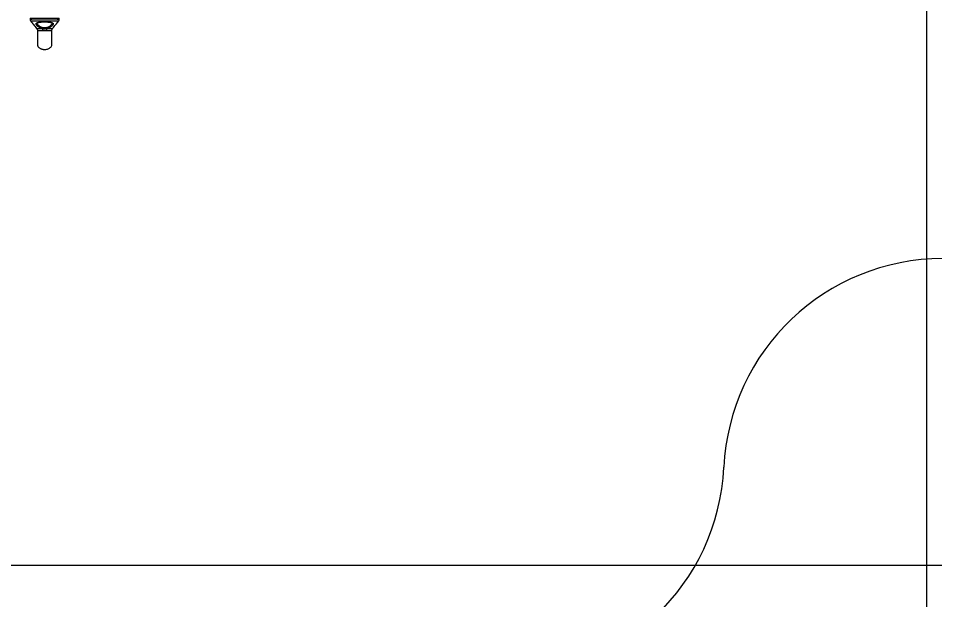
# Model space of a CAD drawing. Header units: millimetres. Extents: x -4932 to 5706, y -4240 to 3644.
# Drawn here: x 648 to 2739, y -1482 to -156 of the extents above; entities that cross this region are included whole.
import ezdxf

# ---------------------------------------------------------------- set-up
doc = ezdxf.new("R2010")
doc.units = ezdxf.units.MM
for name, color, linetype in [('DIKOM_ЗОНА', 80, 'Continuous'), ('DIKOM_ОБЪЕКТ', 7, 'Continuous'), ('DIKOM_РАЗМЕР_ЗОНА', 7, 'Continuous'), ('DIKOM_РАЗМЕР_ОБЪЕКТА', 7, 'Continuous')]:
    doc.layers.add(name, color=color, linetype=linetype)
doc.styles.add('style1', font='arial.ttf', dxfattribs={"width": 0.8})
doc.dimstyles.new('1-50', dxfattribs={"dimtxt": 300, "dimasz": 200, "dimexe": 100, "dimexo": 0, "dimgap": 100, "dimtad": 1, "dimtxsty": 'style1', "dimcen": 200, "dimclrd": 7, "dimclre": 7, "dimclrt": 7, "dimadec": 1, "dimazin": 2, "dimtfac": 1, "dimtmove": 0, "dimatfit": 2, "dimfxl": 0, "dimlwd": 25, "dimlwe": 18, "dimarcsym": 0})

# ---------------------------------------------------------------- blocks, each defined once
blk = doc.blocks.new('*D9')
at = {"layer": 'Defpoints', "color": 0, "transparency": 16777216}
for p in [(2719.9, 1175.1), (-3422.6, 453.8), (2719.9, -2384.5)]:
    blk.add_point(p, dxfattribs=at)
at = {"layer": 'DIKOM_РАЗМЕР_ОБЪЕКТА', "color": 7, "lineweight": 18, "transparency": 16777216}
for p, q in [((2719.9, 1175.1), (2719.9, -2484.5)), ((-3422.6, 453.8), (-3422.6, -2484.5))]:
    blk.add_line(p, q, dxfattribs=at)
at = {"layer": 'DIKOM_РАЗМЕР_ОБЪЕКТА', "color": 7, "lineweight": 25, "transparency": 16777216}
blk.add_line((-3222.6, -2384.5), (2519.9, -2384.5), dxfattribs=at)
at = {"layer": 'DIKOM_РАЗМЕР_ОБЪЕКТА', "color": 7, "transparency": 16777216}
for points in [[(-3222.6, -2351.2), (-3222.6, -2417.9), (-3422.6, -2384.5)], [(2519.9, -2351.2), (2519.9, -2417.9), (2719.9, -2384.5)]]:
    blk.add_solid(points, dxfattribs=at)
at = {"layer": 'DIKOM_РАЗМЕР_ОБЪЕКТА', "color": 7, "transparency": 16777216, "insert": (-365.4, -2131.4), "char_height": 300, "attachment_point": 5, "style": 'style1'}
blk.add_mtext('6150', dxfattribs=at)
blk = doc.blocks.new('*D10')
at = {"layer": 'Defpoints', "color": 0, "transparency": 16777216}
for p in [(-491.6, 2144.3), (4080.6, 2144.3), (-2870, -1403)]:
    blk.add_point(p, dxfattribs=at)
at = {"layer": 'DIKOM_РАЗМЕР_ОБЪЕКТА', "color": 7, "lineweight": 18, "transparency": 16777216}
for p, q in [((-491.6, 2144.3), (4180.6, 2144.3)), ((-2870, -1403), (4180.6, -1403))]:
    blk.add_line(p, q, dxfattribs=at)
at = {"layer": 'DIKOM_РАЗМЕР_ОБЪЕКТА', "color": 7, "lineweight": 25, "transparency": 16777216}
blk.add_line((4080.6, -1203), (4080.6, 1944.3), dxfattribs=at)
at = {"layer": 'DIKOM_РАЗМЕР_ОБЪЕКТА', "color": 7, "transparency": 16777216}
for points in [[(4047.2, 1944.3), (4113.9, 1944.3), (4080.6, 2144.3)], [(4047.2, -1203), (4113.9, -1203), (4080.6, -1403)]]:
    blk.add_solid(points, dxfattribs=at)
at = {"layer": 'DIKOM_РАЗМЕР_ОБЪЕКТА', "color": 7, "transparency": 16777216, "insert": (3827.3, 1071.3), "char_height": 300, "attachment_point": 5, "rotation": 90, "style": 'style1'}
blk.add_mtext('3500', dxfattribs=at)
blk = doc.blocks.new('*D11')
at = {"layer": 'Defpoints', "color": 0, "transparency": 16777216}
for p in [(4718.4, 600.1), (-4931.6, -2305.7), (4718.4, -4140.2)]:
    blk.add_point(p, dxfattribs=at)
at = {"layer": 'DIKOM_РАЗМЕР_ЗОНА', "color": 7, "lineweight": 18, "transparency": 16777216}
for p, q in [((4718.4, 600.1), (4718.4, -4240.2)), ((-4931.6, -2305.7), (-4931.6, -4240.2))]:
    blk.add_line(p, q, dxfattribs=at)
at = {"layer": 'DIKOM_РАЗМЕР_ЗОНА', "color": 7, "lineweight": 25, "transparency": 16777216}
blk.add_line((-4731.6, -4140.2), (4518.4, -4140.2), dxfattribs=at)
at = {"layer": 'DIKOM_РАЗМЕР_ЗОНА', "color": 7, "transparency": 16777216}
for points in [[(-4731.6, -4106.8), (-4731.6, -4173.5), (-4931.6, -4140.2)], [(4518.4, -4106.8), (4518.4, -4173.5), (4718.4, -4140.2)]]:
    blk.add_solid(points, dxfattribs=at)
at = {"layer": 'DIKOM_РАЗМЕР_ЗОНА', "color": 7, "transparency": 16777216, "insert": (-131.6, -3887), "char_height": 300, "attachment_point": 5, "style": 'style1'}
blk.add_mtext('9650', dxfattribs=at)
blk = doc.blocks.new('*D12')
at = {"layer": 'Defpoints', "color": 0, "transparency": 16777216}
for p in [(-491.6, 3644.3), (5605.6, 3644.3), (-3816.1, -3400.3)]:
    blk.add_point(p, dxfattribs=at)
at = {"layer": 'DIKOM_РАЗМЕР_ЗОНА', "color": 7, "lineweight": 18, "transparency": 16777216}
for p, q in [((-491.6, 3644.3), (5705.6, 3644.3)), ((-3816.1, -3400.3), (5705.6, -3400.3))]:
    blk.add_line(p, q, dxfattribs=at)
at = {"layer": 'DIKOM_РАЗМЕР_ЗОНА', "color": 7, "lineweight": 25, "transparency": 16777216}
blk.add_line((5605.6, -3200.3), (5605.6, 3444.3), dxfattribs=at)
at = {"layer": 'DIKOM_РАЗМЕР_ЗОНА', "color": 7, "transparency": 16777216}
for points in [[(5572.3, 3444.3), (5638.9, 3444.3), (5605.6, 3644.3)], [(5572.3, -3200.3), (5638.9, -3200.3), (5605.6, -3400.3)]]:
    blk.add_solid(points, dxfattribs=at)
at = {"layer": 'DIKOM_РАЗМЕР_ЗОНА', "color": 7, "transparency": 16777216, "insert": (5352.4, 785.2), "char_height": 300, "attachment_point": 5, "rotation": 90, "style": 'style1'}
blk.add_mtext('7000', dxfattribs=at)

msp = doc.modelspace()

# ---------------------------------------------------------------- linework, layer by layer
at = {"layer": 'DIKOM_ЗОНА', "color": 3, "lineweight": 15}
for centre, start, end in [((2757.2, -1203.732), 90, 177.248745), ((1758.352, -1155.732), 270, 357.248745)]:
    msp.add_arc(centre, 500, start, end, dxfattribs=at)
at = {"layer": 'DIKOM_ОБЪЕКТ', "color": 7, "linetype": 'Continuous', "lineweight": 15}
for p, q in [((675.352, -156.232), (675.352, -158.856)), ((741.352, -156.232), (675.352, -156.232)), ((675.352, -158.856), (675.352, -158.857)), ((676.613, -162.212), (676.591, -162.2)), ((741.352, -158.854), (741.352, -156.232))]:
    msp.add_line(p, q, dxfattribs=at)
for centre, radius, start, end in [((675.852, -156.232), 0.5, 90, 180), ((726.223, -164.786), 1.8, 230.999385, 293.631836), ((740.852, -156.232), 0.5, 0, 90), ((690.458, -169.429), 2.257, 261.69322, 347.910589), ((684.947, -184.679), 19.729, 1.799775, 16.12489), ((731.783, -184.673), 19.756, 163.912568, 178.21497)]:
    msp.add_arc(centre, radius, start, end, dxfattribs=at)
for points, knots in [([(675.352, -158.689), (675.418, -159.441), (675.534, -160.763), (676.267, -161.781), (676.583, -162.22)], [0, 0, 0, 0, 0.56885805, 1, 1, 1, 1]), ([(708.352, -157.399), (706.734, -157.401), (703.522, -157.405), (698.845, -157.436), (694.438, -157.485), (690.718, -157.547), (687.66, -157.618), (685.194, -157.692), (682.672, -157.79), (680.263, -157.918), (678.332, -158.074), (677.015, -158.235), (676.162, -158.394), (675.496, -158.593), (675.414, -158.76), (675.366, -158.859)], [0, 0, 0, 0, 0.09350328, 0.18553426, 0.27609379, 0.36518375, 0.43043466, 0.49397054, 0.55579156, 0.64526979, 0.73090078, 0.79337106, 0.85432589, 0.9137672, 1, 1, 1, 1]), ([(676.575, -162.213), (678.716, -164.806), (683.196, -170.233), (687.783, -175.796), (690.178, -178.7)], [0, 0, 0, 0, 0.4778748, 1, 1, 1, 1]), ([(708.75, -162.015), (707.261, -162.015), (704.26, -162.017), (700.349, -162.031), (697.031, -162.049), (694.286, -162.069), (692.192, -162.088), (690.689, -162.104), (689.714, -162.115), (688.732, -162.127), (687.748, -162.14), (686.765, -162.154), (685.787, -162.168), (684.785, -162.184), (683.694, -162.203), (682.521, -162.224), (681.43, -162.245), (680.55, -162.263), (679.709, -162.279), (678.923, -162.293), (678.146, -162.304), (677.543, -162.305), (677.018, -162.293), (676.679, -162.27), (676.631, -162.227), (676.613, -162.212)], [0, 0, 0, 0, 0.08960718, 0.18050896, 0.2396039, 0.30008437, 0.361182, 0.38440061, 0.40844745, 0.43334248, 0.45911286, 0.48579255, 0.51341107, 0.54197481, 0.57468404, 0.61555403, 0.65985216, 0.69506336, 0.72280008, 0.77190066, 0.81310128, 0.86147563, 0.90359919, 0.96550671, 1, 1, 1, 1]), ([(690.132, -171.662), (689.648, -170.954), (688.682, -169.541), (688.573, -167.785), (689.559, -166.38), (691.734, -165.324), (694.964, -164.569), (699.063, -164.074), (703.775, -163.785), (707.114, -163.759), (708.784, -163.746)], [0, 0, 0, 0, 0.12400383, 0.24703786, 0.37107948, 0.49602653, 0.62131941, 0.74711366, 0.87348023, 1, 1, 1, 1]), ([(692.665, -169.902), (692.287, -169.303), (691.534, -168.112), (691.412, -167.105), (691.352, -166.604)], [0, 0, 0, 0, 0.5024939, 1, 1, 1, 1]), ([(691.353, -166.645), (691.364, -166.548), (691.384, -166.374), (691.55, -166.223), (691.953, -165.924), (692.756, -165.531), (694.07, -165.115), (695.685, -164.763), (697.693, -164.453), (700.16, -164.194), (703.163, -163.998), (706.523, -163.895), (709.917, -163.892), (713.045, -163.979), (715.802, -164.137), (718.432, -164.378), (720.489, -164.664), (722.12, -164.986), (723.327, -165.307), (724.386, -165.696), (724.848, -166.016), (725.088, -166.182)], [0, 0, 0, 0, 0.05981585, 0.10655042, 0.14369426, 0.19490403, 0.24296851, 0.29083579, 0.33997538, 0.3951944, 0.45741943, 0.52529482, 0.59097525, 0.65162105, 0.70723313, 0.75890881, 0.82308653, 0.86135295, 0.90393267, 0.95002453, 1, 1, 1, 1]), ([(725.352, -166.602), (725.331, -166.881), (725.288, -167.438), (724.949, -168.369), (724.434, -169.338), (723.734, -170.35), (722.857, -171.4), (721.77, -172.496), (720.514, -173.564), (719.132, -174.553), (717.739, -175.381), (716.352, -176.059), (714.548, -176.783), (712.106, -177.459), (708.944, -177.812), (706.282, -177.675), (704.226, -177.321), (702.752, -176.947), (701.332, -176.466), (700.015, -175.908), (698.76, -175.264), (697.632, -174.583), (696.559, -173.835), (695.541, -173.028), (694.436, -172.018), (693.443, -170.956), (692.899, -170.219), (692.665, -169.902)], [0, 0, 0, 0, 0.04150883, 0.08284004, 0.12536768, 0.1649305, 0.20610332, 0.25018491, 0.29422043, 0.33446971, 0.37458711, 0.40679584, 0.43724027, 0.49970312, 0.56188244, 0.62444935, 0.65529408, 0.68699726, 0.71754434, 0.74962552, 0.77979934, 0.81241135, 0.84158322, 0.87496334, 0.91103689, 0.96174195, 1, 1, 1, 1]), ([(741.315, -158.861), (741.324, -158.827), (741.355, -158.722), (741.044, -158.534), (740.215, -158.305), (738.795, -158.117), (737.18, -157.976), (735.578, -157.871), (733.362, -157.759), (730.342, -157.65), (726.892, -157.565), (723.644, -157.507), (720.797, -157.467), (717.316, -157.431), (713.156, -157.404), (709.959, -157.401), (708.352, -157.399)], [0, 0, 0, 0, 0.02745566, 0.08699303, 0.17649154, 0.26926399, 0.3260644, 0.38449303, 0.44455124, 0.53764912, 0.63441285, 0.69434684, 0.75468483, 0.81542764, 0.90725776, 1, 1, 1, 1]), ([(740.055, -162.201), (740.059, -162.218), (740.073, -162.283), (739.467, -162.304), (738.283, -162.304), (736.525, -162.27), (734.283, -162.225), (731.574, -162.177), (728.458, -162.132), (724.978, -162.091), (721.201, -162.058), (717.194, -162.034), (713.019, -162.018), (710.178, -162.016), (708.75, -162.015)], [0, 0, 0, 0, 0.03196801, 0.12329034, 0.21344879, 0.30228872, 0.39106806, 0.47858321, 0.5662847, 0.65319861, 0.73997819, 0.82679623, 0.91298683, 1, 1, 1, 1]), ([(708.784, -163.746), (709.784, -163.756), (711.79, -163.775), (714.711, -163.895), (717.488, -164.086), (720.04, -164.357), (722.323, -164.716), (724.263, -165.173), (725.862, -165.728), (726.584, -166.199), (726.945, -166.435)], [0, 0, 0, 0, 0.12513451, 0.25117992, 0.37616452, 0.50189486, 0.62660611, 0.75168959, 0.87592315, 1, 1, 1, 1]), ([(726.945, -166.435), (727.323, -166.819), (728.078, -167.587), (728.073, -169.092), (727.278, -170.835), (725.693, -172.767), (723.416, -174.762), (720.48, -176.642), (716.954, -178.266), (714.187, -178.888), (712.801, -179.199)], [0, 0, 0, 0, 0.12436074, 0.2485076, 0.37194678, 0.49574508, 0.62047342, 0.74549516, 0.87249138, 1, 1, 1, 1]), ([(725.087, -166.182), (725.183, -166.281), (725.376, -166.482), (725.36, -166.548), (725.352, -166.581)], [0, 0, 0, 0, 0.49236243, 1, 1, 1, 1]), ([(726.502, -178.721), (728.861, -175.852), (733.253, -170.511), (737.939, -164.855), (740.108, -162.237)], [0, 0, 0, 0, 0.5371131, 1, 1, 1, 1]), ([(740.125, -162.215), (740.521, -161.637), (741.233, -160.598), (741.315, -159.275), (741.352, -158.688)], [0, 0, 0, 0, 0.55673871, 1, 1, 1, 1]), ([(703.899, -179.199), (703.098, -179.037), (701.498, -178.714), (698.539, -177.735), (695.286, -176.146), (692.145, -173.895), (690.8, -172.403), (690.132, -171.662)], [0, 0, 0, 0, 0.12709583, 0.25369913, 0.50542675, 0.75446807, 1, 1, 1, 1]), ([(690.17, -178.69), (690.693, -179.474), (691.646, -180.9), (691.788, -182.699), (691.852, -183.509)], [0, 0, 0, 0, 0.54931458, 1, 1, 1, 1]), ([(690.187, -178.693), (690.183, -178.694), (690.161, -178.702), (690.315, -178.735), (690.606, -178.781), (690.945, -178.821), (691.257, -178.852), (691.598, -178.882), (692.034, -178.916), (692.519, -178.948), (693.134, -178.983), (693.978, -179.023), (695.176, -179.067), (696.752, -179.111), (698.704, -179.149), (701.087, -179.18), (702.942, -179.193), (703.899, -179.199)], [0, 0, 0, 0, 0.01390948, 0.08424428, 0.15516034, 0.19083721, 0.22615988, 0.26661792, 0.29621996, 0.34787247, 0.38875344, 0.43731848, 0.52787196, 0.62146753, 0.71836542, 0.85459896, 1, 1, 1, 1]), ([(691.852, -183.464), (691.852, -183.943), (691.852, -186.387), (691.852, -190.087), (691.852, -194.319), (691.852, -197.471), (691.852, -200.036), (691.852, -202.223), (691.852, -204.378), (691.852, -206.5), (691.852, -208.675), (691.852, -210.799), (691.852, -212.748), (691.852, -214.356), (691.852, -215.5), (691.852, -215.653), (691.852, -215.732)], [0, 0, 0, 0, 0.02080989, 0.1063315, 0.1817437, 0.24318951, 0.28964123, 0.34286256, 0.3918504, 0.44931369, 0.51590551, 0.59229316, 0.67893078, 0.77599587, 0.88330093, 1, 1, 1, 1]), ([(704.666, -184.059), (703.732, -184.058), (701.896, -184.055), (699.34, -184.048), (697.069, -184.038), (695.165, -184.017), (693.67, -183.97), (692.624, -183.873), (691.973, -183.715), (691.892, -183.555), (691.852, -183.477)], [0, 0, 0, 0, 0.15073785, 0.29606009, 0.43364093, 0.56428615, 0.68485467, 0.7967035, 0.90020627, 1, 1, 1, 1]), ([(703.899, -179.199), (705.383, -179.354), (708.35, -179.664), (711.317, -179.354), (712.801, -179.199)], [0, 0, 0, 0, 0.50003459, 1, 1, 1, 1]), ([(712.037, -184.058), (710.808, -184.035), (708.351, -183.989), (705.894, -184.036), (704.666, -184.059)], [0, 0, 0, 0, 0.50000164, 1, 1, 1, 1]), ([(724.852, -183.468), (724.813, -183.545), (724.733, -183.702), (724.085, -183.865), (723.039, -183.965), (721.548, -184.015), (719.643, -184.037), (717.366, -184.047), (714.803, -184.053), (712.969, -184.056), (712.037, -184.058)], [0, 0, 0, 0, 0.09910984, 0.20298058, 0.31453858, 0.43502206, 0.56531159, 0.70401511, 0.84964016, 1, 1, 1, 1]), ([(712.801, -179.199), (714.032, -179.19), (716.457, -179.173), (719.773, -179.119), (722.578, -179.036), (724.713, -178.923), (726.003, -178.802), (726.541, -178.714), (726.482, -178.7), (726.471, -178.698)], [0, 0, 0, 0, 0.18840842, 0.37082534, 0.54228157, 0.70000057, 0.84193871, 0.9708525, 1, 1, 1, 1]), ([(724.852, -183.501), (724.914, -182.703), (725.054, -180.908), (726.001, -179.481), (726.526, -178.689)], [0, 0, 0, 0, 0.44464355, 1, 1, 1, 1]), ([(724.852, -215.732), (724.852, -215.653), (724.852, -215.5), (724.852, -214.356), (724.852, -212.748), (724.852, -210.799), (724.852, -208.675), (724.852, -206.5), (724.852, -204.378), (724.852, -202.386), (724.852, -200.576), (724.852, -198.819), (724.852, -196.857), (724.852, -194.056), (724.852, -190.087), (724.852, -186.383), (724.852, -183.936), (724.852, -183.454)], [0, 0, 0, 0, 0.11667928, 0.22396615, 0.32101478, 0.4076377, 0.4840124, 0.55059293, 0.60804648, 0.65702602, 0.69816298, 0.73228532, 0.7705404, 0.81812968, 0.8935291, 0.9790362, 1, 1, 1, 1]), ([(691.852, -215.732), (691.907, -216.407), (692.023, -217.825), (692.968, -219.888), (694.468, -221.808), (696.456, -223.447), (698.704, -224.723), (700.983, -225.621), (703.201, -226.219), (705.546, -226.615), (708.267, -226.792), (711.453, -226.617), (714.893, -225.936), (718.253, -224.665), (721.173, -222.834), (723.318, -220.59), (724.624, -218.164), (724.78, -216.503), (724.852, -215.732)], [0, 0, 0, 0, 0.04633211, 0.09737774, 0.15341188, 0.21313304, 0.27355612, 0.3308301, 0.38133759, 0.43158143, 0.49443432, 0.56871248, 0.65082227, 0.73500156, 0.81488926, 0.88597335, 0.94713491, 1, 1, 1, 1])]:
    msp.add_open_spline(points, degree=3, knots=knots, dxfattribs=at)

# ---------------------------------------------------------------- dimensions: what is measured, and where the dimension line sits
at = {"layer": 'DIKOM_РАЗМЕР_ЗОНА'}
dim = msp.add_linear_dim(base=(5605.608, 3644.268), p1=(-3816.137, -3400.272), p2=(-491.648, 3644.268), angle=90, text='7000', dimstyle='1-50', dxfattribs=at)
dim.commit()
dim.dimension.update_dxf_attribs({"geometry": '*D12', "text_midpoint": (5605.608, 785.211), "dimtype": 160})
dim = msp.add_linear_dim(base=(4718.352, -4140.156), p1=(-4931.648, -2305.732), p2=(4718.352, 600.063), dimstyle='1-50', dxfattribs=at)
dim.commit()
dim.dimension.update_dxf_attribs({"geometry": '*D11', "text_midpoint": (-131.648, -4140.156), "dimtype": 160})
at = {"layer": 'DIKOM_РАЗМЕР_ОБЪЕКТА'}
dim = msp.add_linear_dim(base=(4080.564, 2144.268), p1=(-2869.987, -1402.969), p2=(-491.648, 2144.268), angle=90, text='3500', dimstyle='1-50', dxfattribs=at)
dim.commit()
dim.dimension.update_dxf_attribs({"geometry": '*D10', "text_midpoint": (4080.564, 1071.329), "dimtype": 160})
dim = msp.add_linear_dim(base=(2719.862, -2384.525), p1=(-3422.648, 453.768), p2=(2719.862, 1175.054), text='6150', dimstyle='1-50', dxfattribs=at)
dim.commit()
dim.dimension.update_dxf_attribs({"geometry": '*D9', "text_midpoint": (-365.432, -2384.525), "dimtype": 160})

doc.saveas('drawing.dxf')
